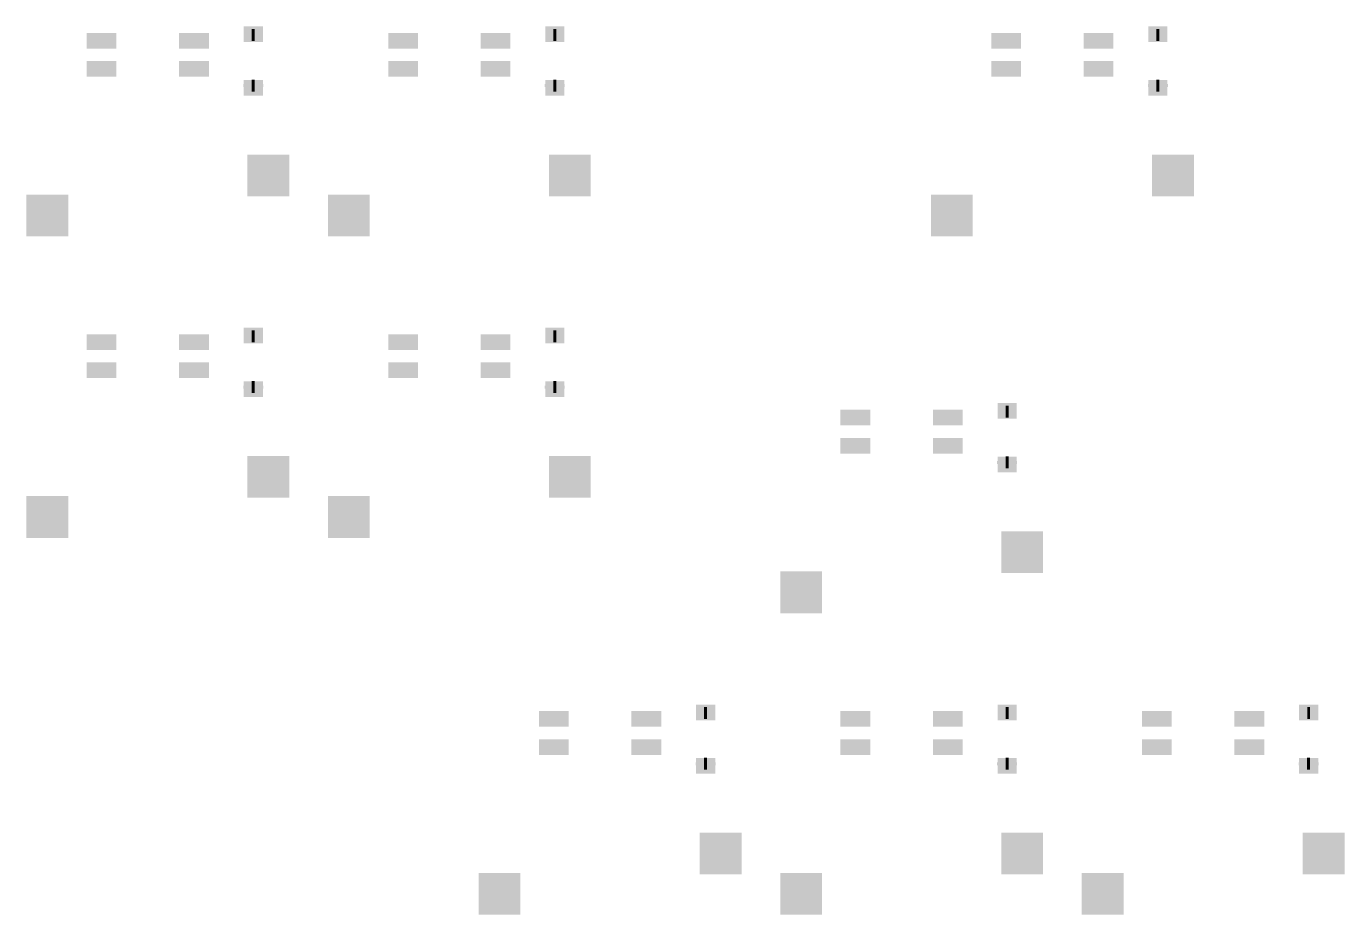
# Model space of a CAD drawing. Extents: x -38 to 13910, y -467 to 6521.
# Drawn here: x 10631 to 13910, y 1582 to 3792 of the extents above; entities that cross this region are included whole.
import ezdxf

# ---------------------------------------------------------------- set-up
doc = ezdxf.new("R2010")
doc.units = 0
doc.header["$MEASUREMENT"] = 0
for name, color, linetype, true_color in [('BottomLayer', 5, 'Continuous', 0x0000ff), ('BottomPasteMaskLayer', 7, 'Continuous', 0x800000), ('BottomSolderMaskLayer', 7, 'Continuous', 0xaa00ff), ('Document', 7, 'Continuous', 0xffffff)]:
    doc.layers.add(name, color=color, linetype=linetype, true_color=true_color)

msp = doc.modelspace()

# ---------------------------------------------------------------- hatches: boundary and pattern name
at = {"layer": 'BottomLayer'}
for points in [[(10783.4, 3773.5), (10853.4, 3773.5), (10853.4, 3738.5), (10783.4, 3738.5)], [(11013.4, 3773.5), (11083.4, 3773.5), (11083.4, 3738.5), (11013.4, 3738.5)], [(11173.2, 3791.1), (11173.2, 3753.7), (11218.5, 3753.7), (11218.5, 3791.1)], [(11533.4, 3773.5), (11603.4, 3773.5), (11603.4, 3738.5), (11533.4, 3738.5)], [(11763.4, 3773.5), (11833.4, 3773.5), (11833.4, 3738.5), (11763.4, 3738.5)], [(11923.2, 3791.1), (11923.2, 3753.7), (11968.5, 3753.7), (11968.5, 3791.1)], [(13033.4, 3773.5), (13103.4, 3773.5), (13103.4, 3738.5), (13033.4, 3738.5)], [(13263.4, 3773.5), (13333.4, 3773.5), (13333.4, 3738.5), (13263.4, 3738.5)], [(13423.3, 3791.1), (13423.3, 3753.7), (13468.5, 3753.7), (13468.5, 3791.1)], [(10783.4, 3703.5), (10853.4, 3703.5), (10853.4, 3668.5), (10783.4, 3668.5)], [(11013.4, 3703.5), (11083.4, 3703.5), (11083.4, 3668.5), (11013.4, 3668.5)], [(11533.4, 3703.5), (11603.4, 3703.5), (11603.4, 3668.5), (11533.4, 3668.5)], [(11763.4, 3703.5), (11833.4, 3703.5), (11833.4, 3668.5), (11763.4, 3668.5)], [(13033.4, 3703.5), (13103.4, 3703.5), (13103.4, 3668.5), (13033.4, 3668.5)], [(13263.4, 3703.5), (13333.4, 3703.5), (13333.4, 3668.5), (13263.4, 3668.5)], [(11173.2, 3657.8), (11173.2, 3620.4), (11218.5, 3620.4), (11218.5, 3657.8)], [(11923.2, 3657.8), (11923.2, 3620.4), (11968.5, 3620.4), (11968.5, 3657.8)], [(13423.3, 3657.8), (13423.3, 3620.4), (13468.5, 3620.4), (13468.5, 3657.8)], [(11183.4, 3471), (11283.4, 3471), (11283.4, 3371), (11183.4, 3371)], [(11933.4, 3471), (12033.4, 3471), (12033.4, 3371), (11933.4, 3371)], [(13433.4, 3471), (13533.4, 3471), (13533.4, 3371), (13433.4, 3371)], [(10633.4, 3371), (10733.4, 3371), (10733.4, 3271), (10633.4, 3271)], [(11383.4, 3371), (11483.4, 3371), (11483.4, 3271), (11383.4, 3271)], [(12883.4, 3371), (12983.4, 3371), (12983.4, 3271), (12883.4, 3271)], [(10783.4, 3023.5), (10853.4, 3023.5), (10853.4, 2988.5), (10783.4, 2988.5)], [(11013.4, 3023.5), (11083.4, 3023.5), (11083.4, 2988.5), (11013.4, 2988.5)], [(11173.2, 3041.1), (11173.2, 3003.7), (11218.5, 3003.7), (11218.5, 3041.1)], [(11533.4, 3023.5), (11603.4, 3023.5), (11603.4, 2988.5), (11533.4, 2988.5)], [(11763.4, 3023.5), (11833.4, 3023.5), (11833.4, 2988.5), (11763.4, 2988.5)], [(11923.2, 3041.1), (11923.2, 3003.7), (11968.5, 3003.7), (11968.5, 3041.1)], [(10783.4, 2953.5), (10853.4, 2953.5), (10853.4, 2918.5), (10783.4, 2918.5)], [(11013.4, 2953.5), (11083.4, 2953.5), (11083.4, 2918.5), (11013.4, 2918.5)], [(11533.4, 2953.5), (11603.4, 2953.5), (11603.4, 2918.5), (11533.4, 2918.5)], [(11763.4, 2953.5), (11833.4, 2953.5), (11833.4, 2918.5), (11763.4, 2918.5)], [(11173.2, 2907.8), (11173.2, 2870.4), (11218.5, 2870.4), (11218.5, 2907.8)], [(11923.2, 2907.8), (11923.2, 2870.4), (11968.5, 2870.4), (11968.5, 2907.8)], [(13048.3, 2853.6), (13048.3, 2816.2), (13093.5, 2816.2), (13093.5, 2853.6)], [(12658.4, 2836), (12728.4, 2836), (12728.4, 2801), (12658.4, 2801)], [(12888.4, 2836), (12958.4, 2836), (12958.4, 2801), (12888.4, 2801)], [(12658.4, 2766), (12728.4, 2766), (12728.4, 2731), (12658.4, 2731)], [(12888.4, 2766), (12958.4, 2766), (12958.4, 2731), (12888.4, 2731)], [(11183.4, 2721), (11283.4, 2721), (11283.4, 2621), (11183.4, 2621)], [(11933.4, 2721), (12033.4, 2721), (12033.4, 2621), (11933.4, 2621)], [(13048.3, 2720.3), (13048.3, 2682.9), (13093.5, 2682.9), (13093.5, 2720.3)], [(10633.4, 2621), (10733.4, 2621), (10733.4, 2521), (10633.4, 2521)], [(11383.4, 2621), (11483.4, 2621), (11483.4, 2521), (11383.4, 2521)], [(13058.4, 2533.5), (13158.4, 2533.5), (13158.4, 2433.5), (13058.4, 2433.5)], [(12508.4, 2433.5), (12608.4, 2433.5), (12608.4, 2333.5), (12508.4, 2333.5)], [(12298.2, 2103.5), (12298.2, 2066.1), (12343.5, 2066.1), (12343.5, 2103.5)], [(13048.3, 2103.5), (13048.3, 2066.1), (13093.5, 2066.1), (13093.5, 2103.5)], [(13798.3, 2103.5), (13798.3, 2066.1), (13843.5, 2066.1), (13843.5, 2103.5)], [(11908.4, 2086), (11978.4, 2086), (11978.4, 2051), (11908.4, 2051)], [(12138.4, 2086), (12208.4, 2086), (12208.4, 2051), (12138.4, 2051)], [(12658.4, 2086), (12728.4, 2086), (12728.4, 2051), (12658.4, 2051)], [(12888.4, 2086), (12958.4, 2086), (12958.4, 2051), (12888.4, 2051)], [(13408.4, 2086), (13478.4, 2086), (13478.4, 2051), (13408.4, 2051)], [(13638.4, 2086), (13708.4, 2086), (13708.4, 2051), (13638.4, 2051)], [(11908.4, 2016), (11978.4, 2016), (11978.4, 1981), (11908.4, 1981)], [(12138.4, 2016), (12208.4, 2016), (12208.4, 1981), (12138.4, 1981)], [(12658.4, 2016), (12728.4, 2016), (12728.4, 1981), (12658.4, 1981)], [(12888.4, 2016), (12958.4, 2016), (12958.4, 1981), (12888.4, 1981)], [(13408.4, 2016), (13478.4, 2016), (13478.4, 1981), (13408.4, 1981)], [(13638.4, 2016), (13708.4, 2016), (13708.4, 1981), (13638.4, 1981)], [(12298.2, 1970.3), (12298.2, 1932.9), (12343.5, 1932.9), (12343.5, 1970.3)], [(13048.3, 1970.3), (13048.3, 1932.9), (13093.5, 1932.9), (13093.5, 1970.3)], [(13798.3, 1970.3), (13798.3, 1932.9), (13843.5, 1932.9), (13843.5, 1970.3)], [(12308.4, 1783.5), (12408.4, 1783.5), (12408.4, 1683.5), (12308.4, 1683.5)], [(13058.4, 1783.5), (13158.4, 1783.5), (13158.4, 1683.5), (13058.4, 1683.5)], [(13808.4, 1783.5), (13908.4, 1783.5), (13908.4, 1683.5), (13808.4, 1683.5)], [(11758.4, 1683.5), (11858.4, 1683.5), (11858.4, 1583.5), (11758.4, 1583.5)], [(12508.4, 1683.5), (12608.4, 1683.5), (12608.4, 1583.5), (12508.4, 1583.5)], [(13258.4, 1683.5), (13358.4, 1683.5), (13358.4, 1583.5), (13258.4, 1583.5)]]:
    msp.add_hatch(color=256, dxfattribs=at).paths.add_polyline_path(points)
at = {"layer": 'BottomPasteMaskLayer'}
for points in [[(10783.4, 3773.5), (10853.4, 3773.5), (10853.4, 3738.5), (10783.4, 3738.5)], [(11013.4, 3773.5), (11083.4, 3773.5), (11083.4, 3738.5), (11013.4, 3738.5)], [(11173.2, 3791.1), (11173.2, 3753.7), (11218.5, 3753.7), (11218.5, 3791.1)], [(11533.4, 3773.5), (11603.4, 3773.5), (11603.4, 3738.5), (11533.4, 3738.5)], [(11763.4, 3773.5), (11833.4, 3773.5), (11833.4, 3738.5), (11763.4, 3738.5)], [(11923.2, 3791.1), (11923.2, 3753.7), (11968.5, 3753.7), (11968.5, 3791.1)], [(13033.4, 3773.5), (13103.4, 3773.5), (13103.4, 3738.5), (13033.4, 3738.5)], [(13263.4, 3773.5), (13333.4, 3773.5), (13333.4, 3738.5), (13263.4, 3738.5)], [(13423.3, 3791.1), (13423.3, 3753.7), (13468.5, 3753.7), (13468.5, 3791.1)], [(10783.4, 3703.5), (10853.4, 3703.5), (10853.4, 3668.5), (10783.4, 3668.5)], [(11013.4, 3703.5), (11083.4, 3703.5), (11083.4, 3668.5), (11013.4, 3668.5)], [(11533.4, 3703.5), (11603.4, 3703.5), (11603.4, 3668.5), (11533.4, 3668.5)], [(11763.4, 3703.5), (11833.4, 3703.5), (11833.4, 3668.5), (11763.4, 3668.5)], [(13033.4, 3703.5), (13103.4, 3703.5), (13103.4, 3668.5), (13033.4, 3668.5)], [(13263.4, 3703.5), (13333.4, 3703.5), (13333.4, 3668.5), (13263.4, 3668.5)], [(11173.2, 3657.8), (11173.2, 3620.4), (11218.5, 3620.4), (11218.5, 3657.8)], [(11923.2, 3657.8), (11923.2, 3620.4), (11968.5, 3620.4), (11968.5, 3657.8)], [(13423.3, 3657.8), (13423.3, 3620.4), (13468.5, 3620.4), (13468.5, 3657.8)], [(11183.4, 3471), (11283.4, 3471), (11283.4, 3371), (11183.4, 3371)], [(11933.4, 3471), (12033.4, 3471), (12033.4, 3371), (11933.4, 3371)], [(13433.4, 3471), (13533.4, 3471), (13533.4, 3371), (13433.4, 3371)], [(10633.4, 3371), (10733.4, 3371), (10733.4, 3271), (10633.4, 3271)], [(11383.4, 3371), (11483.4, 3371), (11483.4, 3271), (11383.4, 3271)], [(12883.4, 3371), (12983.4, 3371), (12983.4, 3271), (12883.4, 3271)], [(10783.4, 3023.5), (10853.4, 3023.5), (10853.4, 2988.5), (10783.4, 2988.5)], [(11013.4, 3023.5), (11083.4, 3023.5), (11083.4, 2988.5), (11013.4, 2988.5)], [(11173.2, 3041.1), (11173.2, 3003.7), (11218.5, 3003.7), (11218.5, 3041.1)], [(11533.4, 3023.5), (11603.4, 3023.5), (11603.4, 2988.5), (11533.4, 2988.5)], [(11763.4, 3023.5), (11833.4, 3023.5), (11833.4, 2988.5), (11763.4, 2988.5)], [(11923.2, 3041.1), (11923.2, 3003.7), (11968.5, 3003.7), (11968.5, 3041.1)], [(10783.4, 2953.5), (10853.4, 2953.5), (10853.4, 2918.5), (10783.4, 2918.5)], [(11013.4, 2953.5), (11083.4, 2953.5), (11083.4, 2918.5), (11013.4, 2918.5)], [(11533.4, 2953.5), (11603.4, 2953.5), (11603.4, 2918.5), (11533.4, 2918.5)], [(11763.4, 2953.5), (11833.4, 2953.5), (11833.4, 2918.5), (11763.4, 2918.5)], [(11173.2, 2907.8), (11173.2, 2870.4), (11218.5, 2870.4), (11218.5, 2907.8)], [(11923.2, 2907.8), (11923.2, 2870.4), (11968.5, 2870.4), (11968.5, 2907.8)], [(13048.3, 2853.6), (13048.3, 2816.2), (13093.5, 2816.2), (13093.5, 2853.6)], [(12658.4, 2836), (12728.4, 2836), (12728.4, 2801), (12658.4, 2801)], [(12888.4, 2836), (12958.4, 2836), (12958.4, 2801), (12888.4, 2801)], [(12658.4, 2766), (12728.4, 2766), (12728.4, 2731), (12658.4, 2731)], [(12888.4, 2766), (12958.4, 2766), (12958.4, 2731), (12888.4, 2731)], [(11183.4, 2721), (11283.4, 2721), (11283.4, 2621), (11183.4, 2621)], [(11933.4, 2721), (12033.4, 2721), (12033.4, 2621), (11933.4, 2621)], [(13048.3, 2720.3), (13048.3, 2682.9), (13093.5, 2682.9), (13093.5, 2720.3)], [(10633.4, 2621), (10733.4, 2621), (10733.4, 2521), (10633.4, 2521)], [(11383.4, 2621), (11483.4, 2621), (11483.4, 2521), (11383.4, 2521)], [(13058.4, 2533.5), (13158.4, 2533.5), (13158.4, 2433.5), (13058.4, 2433.5)], [(12508.4, 2433.5), (12608.4, 2433.5), (12608.4, 2333.5), (12508.4, 2333.5)], [(12298.2, 2103.5), (12298.2, 2066.1), (12343.5, 2066.1), (12343.5, 2103.5)], [(13048.3, 2103.5), (13048.3, 2066.1), (13093.5, 2066.1), (13093.5, 2103.5)], [(13798.3, 2103.5), (13798.3, 2066.1), (13843.5, 2066.1), (13843.5, 2103.5)], [(11908.4, 2086), (11978.4, 2086), (11978.4, 2051), (11908.4, 2051)], [(12138.4, 2086), (12208.4, 2086), (12208.4, 2051), (12138.4, 2051)], [(12658.4, 2086), (12728.4, 2086), (12728.4, 2051), (12658.4, 2051)], [(12888.4, 2086), (12958.4, 2086), (12958.4, 2051), (12888.4, 2051)], [(13408.4, 2086), (13478.4, 2086), (13478.4, 2051), (13408.4, 2051)], [(13638.4, 2086), (13708.4, 2086), (13708.4, 2051), (13638.4, 2051)], [(11908.4, 2016), (11978.4, 2016), (11978.4, 1981), (11908.4, 1981)], [(12138.4, 2016), (12208.4, 2016), (12208.4, 1981), (12138.4, 1981)], [(12658.4, 2016), (12728.4, 2016), (12728.4, 1981), (12658.4, 1981)], [(12888.4, 2016), (12958.4, 2016), (12958.4, 1981), (12888.4, 1981)], [(13408.4, 2016), (13478.4, 2016), (13478.4, 1981), (13408.4, 1981)], [(13638.4, 2016), (13708.4, 2016), (13708.4, 1981), (13638.4, 1981)], [(12298.2, 1970.3), (12298.2, 1932.9), (12343.5, 1932.9), (12343.5, 1970.3)], [(13048.3, 1970.3), (13048.3, 1932.9), (13093.5, 1932.9), (13093.5, 1970.3)], [(13798.3, 1970.3), (13798.3, 1932.9), (13843.5, 1932.9), (13843.5, 1970.3)], [(12308.4, 1783.5), (12408.4, 1783.5), (12408.4, 1683.5), (12308.4, 1683.5)], [(13058.4, 1783.5), (13158.4, 1783.5), (13158.4, 1683.5), (13058.4, 1683.5)], [(13808.4, 1783.5), (13908.4, 1783.5), (13908.4, 1683.5), (13808.4, 1683.5)], [(11758.4, 1683.5), (11858.4, 1683.5), (11858.4, 1583.5), (11758.4, 1583.5)], [(12508.4, 1683.5), (12608.4, 1683.5), (12608.4, 1583.5), (12508.4, 1583.5)], [(13258.4, 1683.5), (13358.4, 1683.5), (13358.4, 1583.5), (13258.4, 1583.5)]]:
    msp.add_hatch(color=256, dxfattribs=at).paths.add_polyline_path(points)
at = {"layer": 'BottomSolderMaskLayer'}
for points in [[(10781.4, 3775.5), (10855.4, 3775.5), (10855.4, 3736.5), (10781.4, 3736.5)], [(11011.4, 3775.5), (11085.4, 3775.5), (11085.4, 3736.5), (11011.4, 3736.5)], [(11172, 3791.9), (11172, 3752.9), (11219.7, 3752.9), (11219.7, 3791.9)], [(11531.4, 3775.5), (11605.4, 3775.5), (11605.4, 3736.5), (11531.4, 3736.5)], [(11761.4, 3775.5), (11835.4, 3775.5), (11835.4, 3736.5), (11761.4, 3736.5)], [(11922, 3791.9), (11922, 3752.9), (11969.7, 3752.9), (11969.7, 3791.9)], [(13031.4, 3775.5), (13105.4, 3775.5), (13105.4, 3736.5), (13031.4, 3736.5)], [(13261.4, 3775.5), (13335.4, 3775.5), (13335.4, 3736.5), (13261.4, 3736.5)], [(13422.1, 3791.9), (13422.1, 3752.9), (13469.7, 3752.9), (13469.7, 3791.9)], [(10781.4, 3705.5), (10855.4, 3705.5), (10855.4, 3666.5), (10781.4, 3666.5)], [(11011.4, 3705.5), (11085.4, 3705.5), (11085.4, 3666.5), (11011.4, 3666.5)], [(11531.4, 3705.5), (11605.4, 3705.5), (11605.4, 3666.5), (11531.4, 3666.5)], [(11761.4, 3705.5), (11835.4, 3705.5), (11835.4, 3666.5), (11761.4, 3666.5)], [(13031.4, 3705.5), (13105.4, 3705.5), (13105.4, 3666.5), (13031.4, 3666.5)], [(13261.4, 3705.5), (13335.4, 3705.5), (13335.4, 3666.5), (13261.4, 3666.5)], [(11172, 3658.6), (11172, 3619.6), (11219.7, 3619.6), (11219.7, 3658.6)], [(11922, 3658.6), (11922, 3619.6), (11969.7, 3619.6), (11969.7, 3658.6)], [(13422.1, 3658.6), (13422.1, 3619.6), (13469.7, 3619.6), (13469.7, 3658.6)], [(11181.4, 3473), (11285.4, 3473), (11285.4, 3369), (11181.4, 3369)], [(11931.4, 3473), (12035.4, 3473), (12035.4, 3369), (11931.4, 3369)], [(13431.4, 3473), (13535.4, 3473), (13535.4, 3369), (13431.4, 3369)], [(10631.4, 3373), (10735.4, 3373), (10735.4, 3269), (10631.4, 3269)], [(11381.4, 3373), (11485.4, 3373), (11485.4, 3269), (11381.4, 3269)], [(12881.4, 3373), (12985.4, 3373), (12985.4, 3269), (12881.4, 3269)], [(10781.4, 3025.5), (10855.4, 3025.5), (10855.4, 2986.5), (10781.4, 2986.5)], [(11011.4, 3025.5), (11085.4, 3025.5), (11085.4, 2986.5), (11011.4, 2986.5)], [(11172, 3041.9), (11172, 3002.8), (11219.7, 3002.8), (11219.7, 3041.9)], [(11531.4, 3025.5), (11605.4, 3025.5), (11605.4, 2986.5), (11531.4, 2986.5)], [(11761.4, 3025.5), (11835.4, 3025.5), (11835.4, 2986.5), (11761.4, 2986.5)], [(11922, 3041.9), (11922, 3002.8), (11969.7, 3002.8), (11969.7, 3041.9)], [(10781.4, 2955.5), (10855.4, 2955.5), (10855.4, 2916.5), (10781.4, 2916.5)], [(11011.4, 2955.5), (11085.4, 2955.5), (11085.4, 2916.5), (11011.4, 2916.5)], [(11531.4, 2955.5), (11605.4, 2955.5), (11605.4, 2916.5), (11531.4, 2916.5)], [(11761.4, 2955.5), (11835.4, 2955.5), (11835.4, 2916.5), (11761.4, 2916.5)], [(11172, 2908.6), (11172, 2869.6), (11219.7, 2869.6), (11219.7, 2908.6)], [(11922, 2908.6), (11922, 2869.6), (11969.7, 2869.6), (11969.7, 2908.6)], [(13047, 2854.4), (13047, 2815.3), (13094.7, 2815.3), (13094.7, 2854.4)], [(12656.4, 2838), (12730.4, 2838), (12730.4, 2799), (12656.4, 2799)], [(12886.4, 2838), (12960.4, 2838), (12960.4, 2799), (12886.4, 2799)], [(12656.4, 2768), (12730.4, 2768), (12730.4, 2729), (12656.4, 2729)], [(12886.4, 2768), (12960.4, 2768), (12960.4, 2729), (12886.4, 2729)], [(11181.4, 2723), (11285.4, 2723), (11285.4, 2619), (11181.4, 2619)], [(11931.4, 2723), (12035.4, 2723), (12035.4, 2619), (11931.4, 2619)], [(13047, 2721.1), (13047, 2682.1), (13094.7, 2682.1), (13094.7, 2721.1)], [(10631.4, 2623), (10735.4, 2623), (10735.4, 2519), (10631.4, 2519)], [(11381.4, 2623), (11485.4, 2623), (11485.4, 2519), (11381.4, 2519)], [(13056.4, 2535.5), (13160.4, 2535.5), (13160.4, 2431.5), (13056.4, 2431.5)], [(12506.4, 2435.5), (12610.4, 2435.5), (12610.4, 2331.5), (12506.4, 2331.5)], [(12297, 2104.4), (12297, 2065.3), (12344.7, 2065.3), (12344.7, 2104.4)], [(13047, 2104.4), (13047, 2065.3), (13094.7, 2065.3), (13094.7, 2104.4)], [(13797.1, 2104.4), (13797.1, 2065.3), (13844.8, 2065.3), (13844.8, 2104.4)], [(11906.4, 2088), (11980.4, 2088), (11980.4, 2049), (11906.4, 2049)], [(12136.4, 2088), (12210.4, 2088), (12210.4, 2049), (12136.4, 2049)], [(12656.4, 2088), (12730.4, 2088), (12730.4, 2049), (12656.4, 2049)], [(12886.4, 2088), (12960.4, 2088), (12960.4, 2049), (12886.4, 2049)], [(13406.4, 2088), (13480.4, 2088), (13480.4, 2049), (13406.4, 2049)], [(13636.4, 2088), (13710.4, 2088), (13710.4, 2049), (13636.4, 2049)], [(11906.4, 2018), (11980.4, 2018), (11980.4, 1979), (11906.4, 1979)], [(12136.4, 2018), (12210.4, 2018), (12210.4, 1979), (12136.4, 1979)], [(12656.4, 2018), (12730.4, 2018), (12730.4, 1979), (12656.4, 1979)], [(12886.4, 2018), (12960.4, 2018), (12960.4, 1979), (12886.4, 1979)], [(13406.4, 2018), (13480.4, 2018), (13480.4, 1979), (13406.4, 1979)], [(13636.4, 2018), (13710.4, 2018), (13710.4, 1979), (13636.4, 1979)], [(12297, 1971.1), (12297, 1932.1), (12344.7, 1932.1), (12344.7, 1971.1)], [(13047, 1971.1), (13047, 1932.1), (13094.7, 1932.1), (13094.7, 1971.1)], [(13797.1, 1971.1), (13797.1, 1932.1), (13844.8, 1932.1), (13844.8, 1971.1)], [(12306.4, 1785.5), (12410.4, 1785.5), (12410.4, 1681.5), (12306.4, 1681.5)], [(13056.4, 1785.5), (13160.4, 1785.5), (13160.4, 1681.5), (13056.4, 1681.5)], [(13806.4, 1785.5), (13910.4, 1785.5), (13910.4, 1681.5), (13806.4, 1681.5)], [(11756.4, 1685.5), (11860.4, 1685.5), (11860.4, 1581.5), (11756.4, 1581.5)], [(12506.4, 1685.5), (12610.4, 1685.5), (12610.4, 1581.5), (12506.4, 1581.5)], [(13256.4, 1685.5), (13360.4, 1685.5), (13360.4, 1581.5), (13256.4, 1581.5)]]:
    msp.add_hatch(color=256, dxfattribs=at).paths.add_polyline_path(points)
at = {"layer": 'Document'}
for points in [[(11192.1, 3785.7), (11199.6, 3785.7), (11199.6, 3755.8), (11192.1, 3755.8)], [(11942.1, 3785.7), (11949.6, 3785.7), (11949.6, 3755.8), (11942.1, 3755.8)], [(13442.2, 3785.7), (13449.6, 3785.7), (13449.6, 3755.8), (13442.2, 3755.8)], [(11170.9, 3640.8), (11220.6, 3640.8), (11220.6, 3648.2), (11170.9, 3648.2)], [(11192, 3629.6), (11199.5, 3629.6), (11199.5, 3659.4), (11192, 3659.4)], [(11920.9, 3640.8), (11970.6, 3640.8), (11970.6, 3648.2), (11920.9, 3648.2)], [(11942, 3629.6), (11949.5, 3629.6), (11949.5, 3659.4), (11942, 3659.4)], [(13420.9, 3640.8), (13470.7, 3640.8), (13470.7, 3648.2), (13420.9, 3648.2)], [(13442.1, 3629.6), (13449.5, 3629.6), (13449.5, 3659.4), (13442.1, 3659.4)], [(11192.1, 3035.7), (11199.6, 3035.7), (11199.6, 3005.8), (11192.1, 3005.8)], [(11942.1, 3035.7), (11949.6, 3035.7), (11949.6, 3005.8), (11942.1, 3005.8)], [(11170.9, 2890.7), (11220.6, 2890.7), (11220.6, 2898.2), (11170.9, 2898.2)], [(11192, 2879.5), (11199.5, 2879.5), (11199.5, 2909.4), (11192, 2909.4)], [(11920.9, 2890.7), (11970.6, 2890.7), (11970.6, 2898.2), (11920.9, 2898.2)], [(11942, 2879.5), (11949.5, 2879.5), (11949.5, 2909.4), (11942, 2909.4)], [(13067.2, 2848.2), (13074.6, 2848.2), (13074.6, 2818.3), (13067.2, 2818.3)], [(13067, 2692), (13074.5, 2692), (13074.5, 2721.9), (13067, 2721.9)], [(13045.9, 2703.2), (13095.7, 2703.2), (13095.7, 2710.7), (13045.9, 2710.7)], [(12317.1, 2098.1), (12324.6, 2098.1), (12324.6, 2068.3), (12317.1, 2068.3)], [(13067.2, 2098.1), (13074.6, 2098.1), (13074.6, 2068.3), (13067.2, 2068.3)], [(13817.2, 2098.1), (13824.6, 2098.1), (13824.6, 2068.3), (13817.2, 2068.3)], [(12317, 1942), (12324.5, 1942), (12324.5, 1971.9), (12317, 1971.9)], [(13067, 1942), (13074.5, 1942), (13074.5, 1971.9), (13067, 1971.9)], [(13817.1, 1942), (13824.5, 1942), (13824.5, 1971.9), (13817.1, 1971.9)], [(12295.9, 1953.2), (12345.6, 1953.2), (12345.6, 1960.7), (12295.9, 1960.7)], [(13045.9, 1953.2), (13095.7, 1953.2), (13095.7, 1960.7), (13045.9, 1960.7)], [(13795.9, 1953.2), (13845.7, 1953.2), (13845.7, 1960.7), (13795.9, 1960.7)]]:
    msp.add_hatch(color=256, dxfattribs=at).paths.add_polyline_path(points)

doc.saveas('drawing.dxf')
